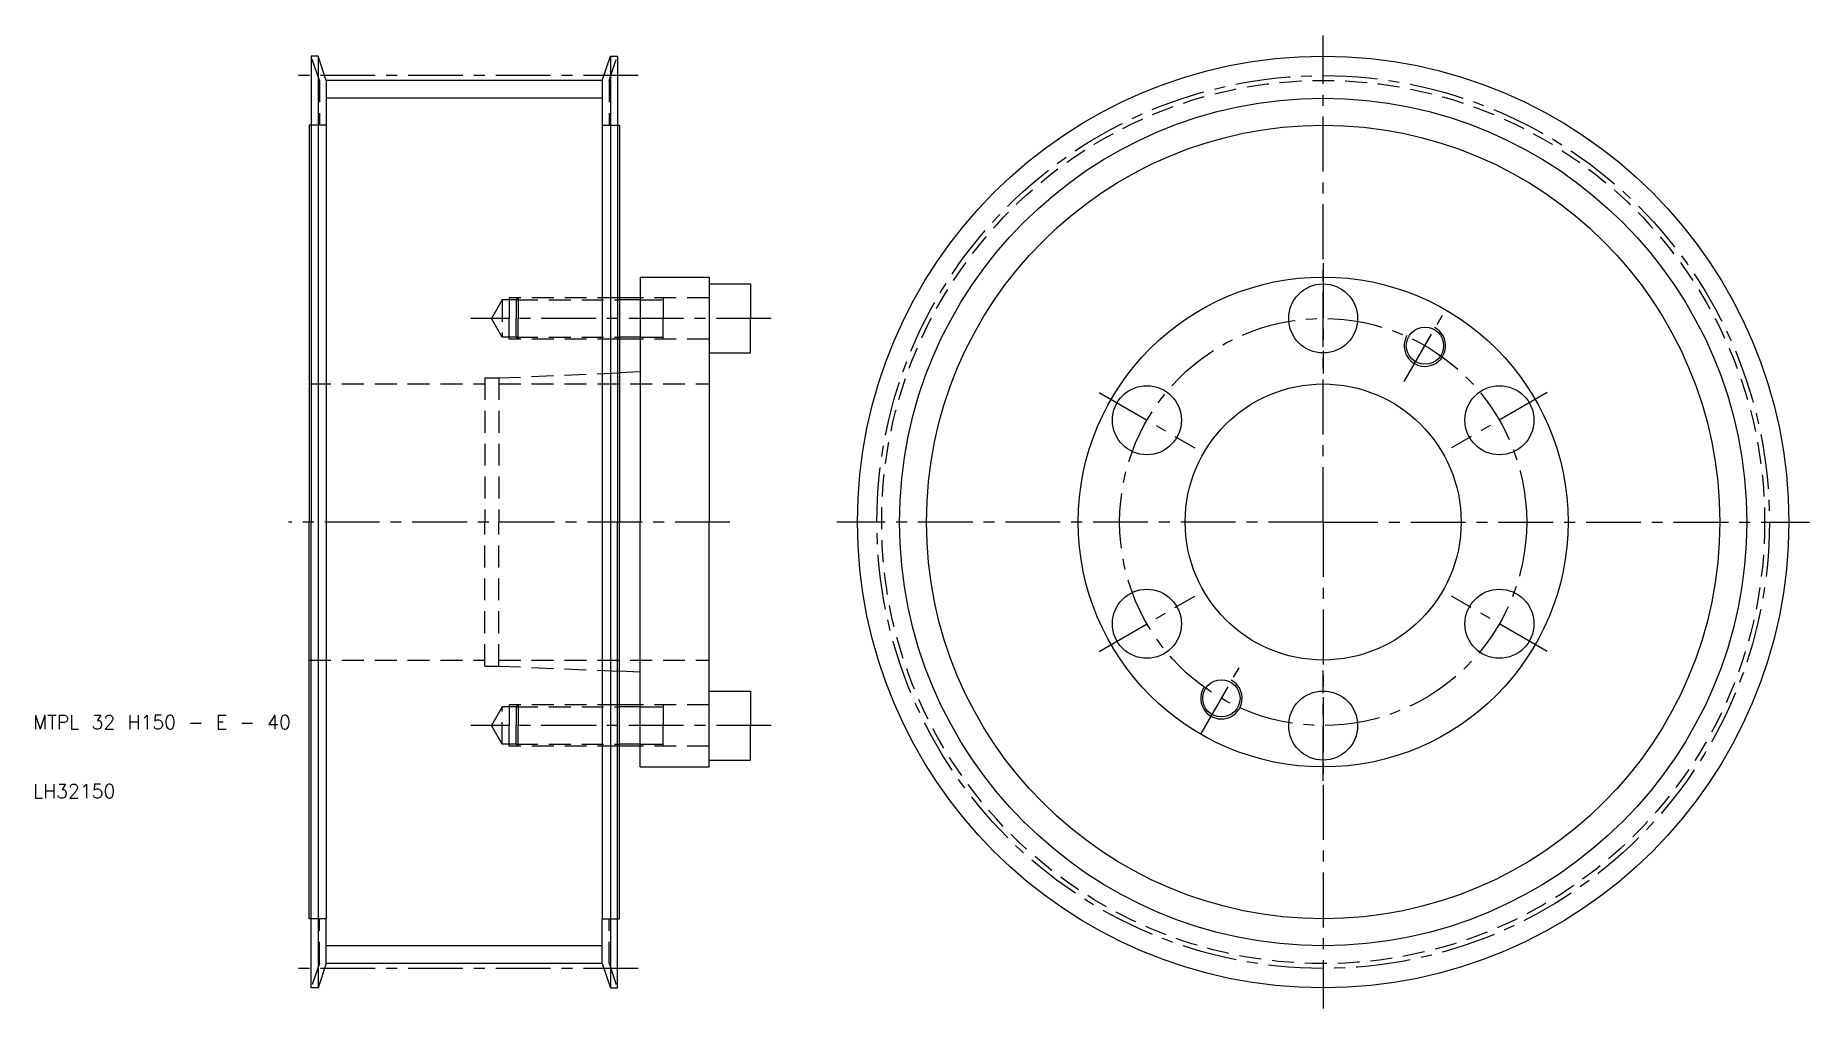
# Model space of a CAD drawing. Extents: x 10 to 268, y -20 to 120.
import ezdxf

# ---------------------------------------------------------------- set-up
doc = ezdxf.new("R2010")
doc.units = 0
doc.header["$LTSCALE"] = 0.25
doc.linetypes.add('CENTER', pattern=[50.8, 31.75, -6.35, 6.35, -6.35])
doc.linetypes.add('DASHED', pattern=[19.05, 12.7, -6.35])
doc.layers.get('0').update_dxf_attribs({"linetype": 'CONTINUOUS'})
doc.layers.add('CENTER', color=1, linetype='CENTER')
doc.styles.get("Standard").update_dxf_attribs({"font": 'txt.shx'})

msp = doc.modelspace()

# ---------------------------------------------------------------- linework, layer by layer
for p, q in [((50.3, 117.5), (50.3, 107.5)), ((51.3, 117.5), (50.3, 117.5)), ((51.3, 117.5), (51.3, -17.5)), ((52.5, 113.995), (51.3, 117.5)), ((92.5, 113.995), (93.7, 117.5)), ((93.7, 117.5), (93.7, -17.5)), ((93.7, 117.5), (94.7, 117.5)), ((94.7, 117.5), (94.7, 107.5)), ((92.5, 113.995), (52.5, 113.995)), ((52.5, 113.995), (52.5, 107.5)), ((92.5, 113.995), (92.5, 107.5)), ((50, 107.5), (50, 50)), ((50.3, 107.5), (50, 107.5)), ((50.3, 107.5), (50.3, 50)), ((52.5, 107.5), (52.5, -7.5)), ((92.5, 107.5), (92.5, -7.5)), ((94.7, 107.5), (94.7, 50)), ((94.7, 107.5), (95, 107.5)), ((95, 107.5), (95, 82.5)), ((98, 85.5), (108, 85.5)), ((98, 85.5), (98, 82.5)), ((108, 85.5), (108, 84.5)), ((98, 82.5), (95, 82.5)), ((95, 82.5), (95, 76.5)), ((98, 82.5), (98, 76.5)), ((108, 84.5), (114, 84.5)), ((108, 84.5), (108, 74.5)), ((114, 84.5), (114, 79.5)), ((114, 74.5), (114, 79.5)), ((98, 76.5), (95, 76.5)), ((95, 76.5), (95, 71.621951)), ((98, 76.5), (98, 71.75)), ((108, 74.5), (114, 74.5)), ((108, 74.5), (108, 50)), ((98, 71.75), (95, 71.621951)), ((95, 71.621951), (95, 50)), ((98, 71.75), (98, 50)), ((50, -7.5), (50, 50)), ((50.3, -7.5), (50.3, 50)), ((94.7, -7.5), (94.7, 50)), ((95, 28.378049), (95, 50)), ((98, 28.25), (98, 50)), ((108, 25.5), (108, 50)), ((98, 28.25), (95, 28.378049)), ((95, 23.5), (95, 28.378049)), ((98, 23.5), (98, 28.25)), ((98, 23.5), (95, 23.5)), ((95, 17.5), (95, 23.5)), ((98, 17.5), (98, 23.5)), ((108, 25.5), (114, 25.5)), ((108, 15.5), (108, 25.5)), ((114, 25.5), (114, 20.5)), ((114, 15.5), (114, 20.5)), ((95, -7.5), (95, 17.5)), ((98, 17.5), (95, 17.5)), ((98, 14.5), (98, 17.5)), ((108, 15.5), (114, 15.5)), ((108, 14.5), (108, 15.5)), ((98, 14.5), (108, 14.5)), ((50.3, -7.5), (50, -7.5)), ((50.3, -17.5), (50.3, -7.5)), ((52.5, -13.995), (52.5, -7.5)), ((92.5, -13.995), (92.5, -7.5)), ((94.7, -17.5), (94.7, -7.5)), ((94.7, -7.5), (95, -7.5)), ((52.5, -13.995), (51.3, -17.5)), ((92.5, -13.995), (52.5, -13.995)), ((92.5, -13.995), (93.7, -17.5)), ((51.3, -17.5), (50.3, -17.5)), ((93.7, -17.5), (94.7, -17.5))]:
    msp.add_line(p, q)
at = {"color": 3, "linetype": 'DASHED'}
for p, q in [((51.5, 113.995), (50.3, 117.5)), ((93.5, 113.995), (94.7, 117.5)), ((51.5, 113.995), (51.5, 107.5)), ((93.5, 113.995), (93.5, 107.5)), ((52.5, 107.5), (50.3, 107.5)), ((92.5, 107.5), (94.7, 107.5)), ((79, 82.5), (79, 79.5)), ((80.3, 82.5), (79, 82.5)), ((80.3, 82.5), (80, 82.2)), ((95, 82.5), (80.3, 82.5)), ((80.3, 82.5), (80.3, 79.5)), ((108, 82.5), (98, 82.5)), ((101.333333, 82.5), (101.333333, 79.5)), ((78, 82.2), (76.441154, 79.5)), ((80, 82.2), (78, 82.2)), ((78, 82.2), (78, 76.8)), ((80, 82.2), (95, 82.2)), ((80, 82.2), (80, 79.5)), ((98, 82.2), (101.333333, 82.2)), ((78, 76.8), (76.441154, 79.5)), ((79, 76.5), (79, 79.5)), ((80, 76.8), (80, 79.5)), ((80.3, 76.5), (80.3, 79.5)), ((101.333333, 76.5), (101.333333, 79.5)), ((80, 76.8), (78, 76.8)), ((80.3, 76.5), (79, 76.5)), ((80, 76.8), (95, 76.8)), ((80.3, 76.5), (80, 76.8)), ((95, 76.5), (80.3, 76.5)), ((98, 76.8), (101.333333, 76.8)), ((108, 76.5), (98, 76.5)), ((50, 70), (75.5, 70)), ((75.5, 70.875), (75.5, 50)), ((75.5, 70.875), (77.5, 70.875)), ((77.5, 70.875), (95, 71.621951)), ((77.5, 70.875), (77.5, 50)), ((77.5, 70), (108, 70)), ((75.5, 29.125), (75.5, 50)), ((77.5, 29.125), (77.5, 50)), ((50, 30), (75.5, 30)), ((75.5, 29.125), (77.5, 29.125)), ((77.5, 30), (108, 30)), ((77.5, 29.125), (95, 28.378049)), ((78, 23.2), (76.441154, 20.5)), ((80, 23.2), (78, 23.2)), ((78, 17.8), (78, 23.2)), ((80.3, 23.5), (79, 23.5)), ((79, 23.5), (79, 20.5)), ((80.3, 23.5), (80, 23.2)), ((80, 23.2), (95, 23.2)), ((80, 23.2), (80, 20.5)), ((95, 23.5), (80.3, 23.5)), ((80.3, 23.5), (80.3, 20.5)), ((108, 23.5), (98, 23.5)), ((98, 23.2), (101.333333, 23.2)), ((101.333333, 23.5), (101.333333, 20.5)), ((78, 17.8), (76.441154, 20.5)), ((79, 17.5), (79, 20.5)), ((80, 17.8), (80, 20.5)), ((80.3, 17.5), (80.3, 20.5)), ((101.333333, 17.5), (101.333333, 20.5)), ((80, 17.8), (78, 17.8)), ((80.3, 17.5), (79, 17.5)), ((80, 17.8), (95, 17.8)), ((80.3, 17.5), (80, 17.8)), ((95, 17.5), (80.3, 17.5)), ((98, 17.8), (101.333333, 17.8)), ((108, 17.5), (98, 17.5)), ((52.5, -7.5), (50.3, -7.5)), ((51.5, -13.995), (51.5, -7.5)), ((92.5, -7.5), (94.7, -7.5)), ((93.5, -13.995), (93.5, -7.5)), ((51.5, -13.995), (50.3, -17.5)), ((93.5, -13.995), (94.7, -17.5))]:
    msp.add_line(p, q, dxfattribs=at)
at = {"color": 3}
for p, q in [((92.5, 111.405), (52.5, 111.405)), ((98, 82.2), (95, 82.2)), ((98, 76.8), (95, 76.8)), ((98, 23.2), (95, 23.2)), ((98, 17.8), (95, 17.8)), ((92.5, -11.405), (52.5, -11.405))]:
    msp.add_line(p, q, dxfattribs=at)
for centre, radius in [((197, 50), 67.5), ((197, 50), 57.5), ((197, 50), 35.5), ((197, 50), 35.5), ((197, 79.5), 5), ((211.75, 75.547749), 2.7), ((171.452251, 64.75), 5), ((197, 50), 20), ((222.547749, 64.75), 5), ((171.452251, 35.25), 5), ((222.547749, 35.25), 5), ((182.25, 24.452251), 2.7), ((197, 20.5), 5)]:
    msp.add_circle(centre, radius)
at = {"color": 3, "linetype": 'DASHED'}
msp.add_circle((197, 50), 63.995, dxfattribs=at)
at = {"color": 3}
msp.add_circle((197, 50), 61.405, dxfattribs=at)
for centre in [(211.75, 75.547749), (182.25, 24.452251)]:
    msp.add_arc(centre, 3, 150, 62, dxfattribs=at)
at = {"layer": 'CENTER', "color": 1, "linetype": 'CENTER'}
for p, q in [((197, 50), (197, 120.5)), ((97.7, 114.68), (47.3, 114.68)), ((197, 87.5), (197, 71.5)), ((208.75, 70.351597), (214.75, 80.743902)), ((117, 79.5), (73.441154, 79.5)), ((164.524047, 68.75), (178.380454, 60.75)), ((229.475953, 68.75), (215.619546, 60.75)), ((111, 50), (47, 50)), ((197, 50), (126.5, 50)), ((197, 50), (267.5, 50)), ((197, 50), (197, -20.5)), ((164.524047, 31.25), (178.380454, 39.25)), ((229.475953, 31.25), (215.619546, 39.25)), ((179.25, 19.256098), (185.25, 29.648403)), ((197, 12.5), (197, 28.5)), ((117, 20.5), (73.441154, 20.5)), ((97.7, -14.68), (47.3, -14.68))]:
    msp.add_line(p, q, dxfattribs=at)
for radius in [64.68, 29.5]:
    msp.add_circle((197, 50), radius, dxfattribs=at)

# ---------------------------------------------------------------- texts
for s, p in [('MTPL 32 H150 - E - 40', (10, 20)), ('LH32150', (10, 10))]:
    msp.add_text(s, height=2).set_placement(p)

doc.saveas('drawing.dxf')
